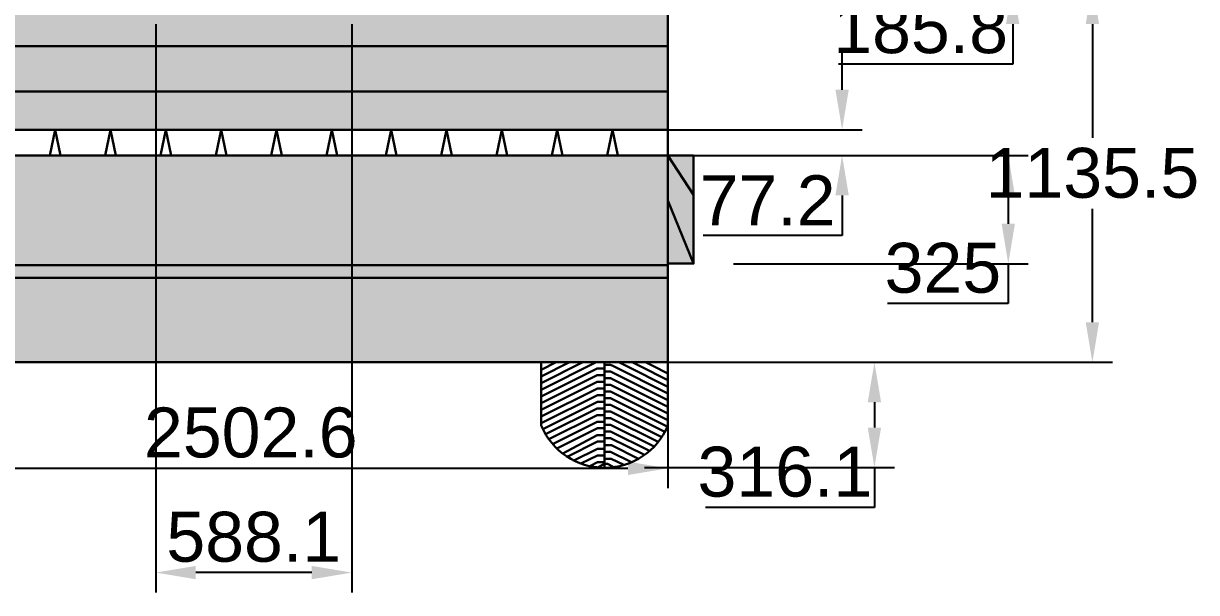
# Model space of a CAD drawing. Header units: millimetres. Extents: x 840 to 45745, y -146 to 13913.
# Drawn here: x 33546 to 37065, y 5850 to 7559 of the extents above; entities that cross this region are included whole.
import ezdxf

# ---------------------------------------------------------------- set-up
doc = ezdxf.new("R2010")
doc.units = ezdxf.units.MM
for name, color, linetype, lineweight in [('colour', 7, 'Continuous', 30), ('drawing', 7, 'Continuous', 30), ('extra adjustment', 7, 'Continuous', 30), ('New DIM', 7, 'Continuous', 30), ('tyres', 7, 'Continuous', 30)]:
    doc.layers.add(name, color=color, linetype=linetype, lineweight=lineweight)
doc.styles.get("Standard").update_dxf_attribs({"font": 'arial.ttf'})
doc.dimstyles.new('000001211E731208', dxfattribs={"dimscale": 30, "dimtxt": 5, "dimasz": 4, "dimexe": 2, "dimexo": 4, "dimgap": 1, "dimtad": 1, "dimtih": 1, "dimtoh": 1, "dimdec": 1, "dimdsep": 46, "dimtxsty": 'Standard', "dimcen": 2, "dimclrd": 1, "dimclre": 134, "dimadec": 1, "dimazin": 2, "dimtfac": 1, "dimtdec": 1, "dimtofl": 0, "dimtmove": 0, "dimatfit": 3, "dimfxl": 1, "dimtolj": 1, "dimtzin": 0, "dimarcsym": 0})

# ---------------------------------------------------------------- blocks, each defined once
blk = doc.blocks.new('*D6')
at = {"layer": 'Defpoints', "color": 0, "transparency": 16777216}
for p in [(32976.4, 6541.8), (35479, 6541.8), (32976.4, 6223.3)]:
    blk.add_point(p, dxfattribs=at)
at = {"layer": 'New DIM', "color": 134, "linetype": 'ByBlock', "lineweight": -2, "transparency": 16777216}
for p, q in [((32976.4, 6421.8), (32976.4, 6163.3)), ((35479, 6421.8), (35479, 6163.3))]:
    blk.add_line(p, q, dxfattribs=at)
at = {"layer": 'New DIM', "color": 1, "linetype": 'ByBlock', "lineweight": -2, "transparency": 16777216}
blk.add_line((35359, 6223.3), (33096.4, 6223.3), dxfattribs=at)
at = {"layer": 'New DIM', "color": 1, "transparency": 16777216}
for points in [[(33096.4, 6243.3), (33096.4, 6203.3), (32976.4, 6223.3)], [(35359, 6243.3), (35359, 6203.3), (35479, 6223.3)]]:
    blk.add_solid(points, dxfattribs=at)
at = {"layer": 'New DIM', "color": 0, "transparency": 16777216, "insert": (34227.7, 6329.9), "char_height": 150, "attachment_point": 5}
blk.add_mtext('\\A1;2502.6', dxfattribs=at)
blk = doc.blocks.new('*D47')
at = {"layer": 'Defpoints', "color": 0, "transparency": 16777216}
for p in [(33942.4, 7677.3), (34530.5, 7677.3), (33942.4, 5910.3)]:
    blk.add_point(p, dxfattribs=at)
at = {"layer": 'New DIM', "color": 134, "linetype": 'ByBlock', "lineweight": -2, "transparency": 16777216}
for p, q in [((33942.4, 7557.3), (33942.4, 5850.3)), ((34530.5, 7557.3), (34530.5, 5850.3))]:
    blk.add_line(p, q, dxfattribs=at)
at = {"layer": 'New DIM', "color": 1, "linetype": 'ByBlock', "lineweight": -2, "transparency": 16777216}
blk.add_line((34410.5, 5910.3), (34062.4, 5910.3), dxfattribs=at)
at = {"layer": 'New DIM', "color": 1, "transparency": 16777216}
for points in [[(34062.4, 5930.3), (34062.4, 5890.3), (33942.4, 5910.3)], [(34410.5, 5930.3), (34410.5, 5890.3), (34530.5, 5910.3)]]:
    blk.add_solid(points, dxfattribs=at)
at = {"layer": 'New DIM', "color": 0, "transparency": 16777216, "insert": (34236.5, 6016.9), "char_height": 150, "attachment_point": 5}
blk.add_mtext('\\A1;588.1', dxfattribs=at)
blk = doc.blocks.new('*D54')
at = {"layer": 'Defpoints', "color": 0, "transparency": 16777216}
for p in [(35288.8, 6541.8), (35288.9, 6225.7), (36098.6, 6225.7)]:
    blk.add_point(p, dxfattribs=at)
at = {"layer": 'New DIM', "color": 134, "linetype": 'ByBlock', "lineweight": -2, "transparency": 16777216}
for p, q in [((35408.8, 6541.8), (36158.6, 6541.8)), ((35408.9, 6225.7), (36158.6, 6225.7))]:
    blk.add_line(p, q, dxfattribs=at)
at = {"layer": 'New DIM', "color": 1, "linetype": 'ByBlock', "lineweight": -2, "transparency": 16777216}
for p, q in [((36098.6, 6421.8), (36098.6, 6345.7)), ((36098.6, 6225.7), (36098.6, 6105.7)), ((36098.6, 6105.7), (35591.5, 6105.7))]:
    blk.add_line(p, q, dxfattribs=at)
at = {"layer": 'New DIM', "color": 1, "transparency": 16777216}
for points in [[(36078.6, 6421.8), (36118.6, 6421.8), (36098.6, 6541.8)], [(36078.6, 6345.7), (36118.6, 6345.7), (36098.6, 6225.7)]]:
    blk.add_solid(points, dxfattribs=at)
at = {"layer": 'New DIM', "color": 0, "transparency": 16777216, "insert": (35830, 6212.3), "char_height": 150, "attachment_point": 5}
blk.add_mtext('\\A1;316.1', dxfattribs=at)
blk = doc.blocks.new('*D57')
at = {"layer": 'Defpoints', "color": 0, "transparency": 16777216}
for p in [(35478.8, 7677.3), (35478.8, 6541.8), (36752.5, 6541.8)]:
    blk.add_point(p, dxfattribs=at)
at = {"layer": 'New DIM', "color": 134, "linetype": 'ByBlock', "lineweight": -2, "transparency": 16777216}
for p, q in [((35598.8, 7677.3), (36812.5, 7677.3)), ((35598.8, 6541.8), (36812.5, 6541.8))]:
    blk.add_line(p, q, dxfattribs=at)
at = {"layer": 'New DIM', "color": 1, "linetype": 'ByBlock', "lineweight": -2, "transparency": 16777216}
for p, q in [((36752.5, 7557.3), (36752.5, 7216.1)), ((36752.5, 6661.8), (36752.5, 7002.9))]:
    blk.add_line(p, q, dxfattribs=at)
at = {"layer": 'New DIM', "color": 1, "transparency": 16777216}
for points in [[(36732.5, 7557.3), (36772.5, 7557.3), (36752.5, 7677.3)], [(36732.5, 6661.8), (36772.5, 6661.8), (36752.5, 6541.8)]]:
    blk.add_solid(points, dxfattribs=at)
at = {"layer": 'New DIM', "color": 0, "transparency": 16777216, "insert": (36752.5, 7109.5), "char_height": 150, "attachment_point": 5}
blk.add_mtext('\\A1;1135.5', dxfattribs=at)
blk = doc.blocks.new('*D58')
at = {"layer": 'Defpoints', "color": 0, "transparency": 16777216}
for p in [(35556, 7162.8), (35556, 6837.8), (36500.1, 6837.8)]:
    blk.add_point(p, dxfattribs=at)
at = {"layer": 'New DIM', "color": 134, "linetype": 'ByBlock', "lineweight": -2, "transparency": 16777216}
for p, q in [((35676, 7162.8), (36560.1, 7162.8)), ((35676, 6837.8), (36560.1, 6837.8))]:
    blk.add_line(p, q, dxfattribs=at)
at = {"layer": 'New DIM', "color": 1, "linetype": 'ByBlock', "lineweight": -2, "transparency": 16777216}
for p, q in [((36500.1, 7042.8), (36500.1, 6957.8)), ((36500.1, 6837.8), (36500.1, 6717.8)), ((36500.1, 6717.8), (36137.6, 6717.8))]:
    blk.add_line(p, q, dxfattribs=at)
at = {"layer": 'New DIM', "color": 1, "transparency": 16777216}
for points in [[(36480.1, 7042.8), (36520.1, 7042.8), (36500.1, 7162.8)], [(36480.1, 6957.8), (36520.1, 6957.8), (36500.1, 6837.8)]]:
    blk.add_solid(points, dxfattribs=at)
at = {"layer": 'New DIM', "color": 0, "transparency": 16777216, "insert": (36303.9, 6824.5), "char_height": 150, "attachment_point": 5}
blk.add_mtext('\\A1;325', dxfattribs=at)
blk = doc.blocks.new('*D59')
at = {"layer": 'Defpoints', "color": 0, "transparency": 16777216}
for p in [(35146.7, 7240), (35146.7, 7162.8), (36001.6, 7162.8)]:
    blk.add_point(p, dxfattribs=at)
at = {"layer": 'New DIM', "color": 1, "linetype": 'ByBlock', "lineweight": -2, "transparency": 16777216}
for p, q in [((36001.6, 7360), (36001.6, 7480)), ((36001.6, 7042.8), (36001.6, 6922.8)), ((36001.6, 6922.8), (35584.7, 6922.8))]:
    blk.add_line(p, q, dxfattribs=at)
at = {"layer": 'New DIM', "color": 134, "linetype": 'ByBlock', "lineweight": -2, "transparency": 16777216}
for p, q in [((35266.7, 7240), (36061.6, 7240)), ((35266.7, 7162.8), (36061.6, 7162.8))]:
    blk.add_line(p, q, dxfattribs=at)
at = {"layer": 'New DIM', "color": 1, "transparency": 16777216}
for points in [[(35981.6, 7360), (36021.6, 7360), (36001.6, 7240)], [(35981.6, 7042.8), (36021.6, 7042.8), (36001.6, 7162.8)]]:
    blk.add_solid(points, dxfattribs=at)
at = {"layer": 'New DIM', "color": 0, "transparency": 16777216, "insert": (35778.1, 7028.1), "char_height": 150, "attachment_point": 5}
blk.add_mtext('\\A1;77.2', dxfattribs=at)
blk = doc.blocks.new('*D67')
at = {"layer": 'Defpoints', "color": 0, "transparency": 16777216}
for p in [(34464.7, 7863.1), (34464.7, 7677.3), (36513.4, 7677.3)]:
    blk.add_point(p, dxfattribs=at)
at = {"layer": 'New DIM', "color": 1, "linetype": 'ByBlock', "lineweight": -2, "transparency": 16777216}
for p, q in [((36513.4, 7983.1), (36513.4, 8103.1)), ((36513.4, 7557.3), (36513.4, 7437.3)), ((36513.4, 7437.3), (35991.1, 7437.3))]:
    blk.add_line(p, q, dxfattribs=at)
at = {"layer": 'New DIM', "color": 134, "linetype": 'ByBlock', "lineweight": -2, "transparency": 16777216}
for p, q in [((34584.7, 7863.1), (36573.4, 7863.1)), ((34584.7, 7677.3), (36573.4, 7677.3))]:
    blk.add_line(p, q, dxfattribs=at)
at = {"layer": 'New DIM', "color": 1, "transparency": 16777216}
for points in [[(36493.4, 7983.1), (36533.4, 7983.1), (36513.4, 7863.1)], [(36493.4, 7557.3), (36533.4, 7557.3), (36513.4, 7677.3)]]:
    blk.add_solid(points, dxfattribs=at)
at = {"layer": 'New DIM', "color": 0, "transparency": 16777216, "insert": (36237.2, 7543.8), "char_height": 150, "attachment_point": 5}
blk.add_mtext('\\A1;185.8', dxfattribs=at)

msp = doc.modelspace()

# ---------------------------------------------------------------- hatches: boundary and pattern name
at = {"layer": 'colour', "true_color": 0x1a3a42}
h = msp.add_hatch(color=159, dxfattribs=at)
h.dxf.hatch_style = 1
h.paths.add_polyline_path([(35478.8, 7677.26), (32976.4, 7677.26), (32976.4, 7491.06), (34304.9, 7491.06), (35478.8, 7491.06)])
h = msp.add_hatch(color=159, dxfattribs=at)
h.dxf.hatch_style = 1
h.paths.add_polyline_path([(35478.8, 7491.06), (34304.9, 7491.06), (34150.3, 7491.06), (32976.4, 7491.06), (32976.4, 7355.13), (34304.9, 7355.13), (35478.8, 7355.13)])
h = msp.add_hatch(color=159, dxfattribs=at)
h.dxf.hatch_style = 1
h.paths.add_polyline_path([(35478.8, 7355.13), (34304.9, 7355.13), (34150.3, 7355.13), (32976.4, 7355.13), (32976.4, 7240.03), (34304.9, 7240.03), (35478.8, 7240.03)])
h = msp.add_hatch(color=159, dxfattribs=at)
h.dxf.hatch_style = 1
h.paths.add_polyline_path([(35478.8, 7162.83), (34150.3, 7162.83), (32976.4, 7162.83), (32976.4, 7027.26), (32976.4, 6833.11), (34304.9, 6833.11), (35478.8, 6833.11), (35478.8, 7027.26)])
h = msp.add_hatch(color=159, dxfattribs=at)
h.dxf.hatch_style = 1
h.paths.add_polyline_path([(35478.8, 6795.52), (34150.3, 6795.52), (32976.4, 6795.52), (32976.4, 6541.77), (33356.4, 6541.77), (34304.9, 6541.77), (35478.8, 6541.77)])
at = {"layer": 'extra adjustment', "true_color": 0x3b3b3b}
h = msp.add_hatch(color=250, dxfattribs=at)
h.dxf.hatch_style = 1
h.paths.add_polyline_path([(35556.04, 7163.07), (35478.8, 7163.07), (35478.8, 7162.83), (35556.04, 7044.3)])
h = msp.add_hatch(color=250, dxfattribs=at)
h.dxf.hatch_style = 1
h.paths.add_polyline_path([(35556.04, 7044.3), (35478.8, 7162.83), (35478.8, 7027.26), (35556.04, 6837.85)])
h = msp.add_hatch(color=250, dxfattribs=at)
h.dxf.hatch_style = 1
h.paths.add_polyline_path([(35478.8, 7027.26), (35478.8, 6837.85), (35556.04, 6837.85), (35556.04, 6837.85)])
h = msp.add_hatch(color=250, dxfattribs=at)
h.dxf.hatch_style = 1
h.paths.add_polyline_path([(35478.8, 6833.11), (34304.9, 6833.11), (32976.4, 6833.11), (32976.4, 6795.52), (34150.3, 6795.52), (35478.8, 6795.52)])

# ---------------------------------------------------------------- linework, layer by layer
at = {"layer": 'drawing'}
for p, q in [((35478.8, 6541.77), (35478.8, 7677.26)), ((35478.8, 7677.26), (35478.8, 7427.26)), ((32976.4, 7491.06), (34304.9, 7491.06)), ((34150.3, 7491.06), (35478.8, 7491.06)), ((32976.4, 7355.13), (34304.9, 7355.13)), ((34150.3, 7355.13), (35478.8, 7355.13)), ((32976.4, 7240.03), (34304.9, 7240.03)), ((33640.65, 7240.03), (33624.59, 7162.83)), ((33640.65, 7240.03), (33656.72, 7162.83)), ((33640.65, 7240.03), (33656.72, 7162.83)), ((33806.72, 7240.03), (33790.65, 7162.83)), ((33806.72, 7240.03), (33822.78, 7162.83)), ((33806.72, 7240.03), (33822.78, 7162.83)), ((33972.78, 7240.03), (33956.71, 7162.83)), ((33972.78, 7240.03), (33988.84, 7162.83)), ((33972.78, 7240.03), (33988.84, 7162.83)), ((34138.84, 7240.03), (34122.77, 7162.83)), ((34138.84, 7240.03), (34154.91, 7162.83)), ((34138.84, 7240.03), (34154.91, 7162.83)), ((34150.3, 7240.03), (35478.8, 7240.03)), ((34304.9, 7240.03), (34288.84, 7162.83)), ((34304.9, 7240.03), (34320.97, 7162.83)), ((34304.9, 7240.03), (34320.97, 7162.83)), ((34470.97, 7240.03), (34454.9, 7162.83)), ((34470.97, 7240.03), (34487.03, 7162.83)), ((34470.97, 7240.03), (34487.03, 7162.83)), ((34648.49, 7240.03), (34632.42, 7162.83)), ((34648.49, 7240.03), (34664.55, 7162.83)), ((34648.49, 7240.03), (34664.55, 7162.83)), ((34814.55, 7240.03), (34798.48, 7162.83)), ((34814.55, 7240.03), (34830.61, 7162.83)), ((34814.55, 7240.03), (34830.61, 7162.83)), ((34980.61, 7240.03), (34964.55, 7162.83)), ((34980.61, 7240.03), (34996.68, 7162.83)), ((34980.61, 7240.03), (34996.68, 7162.83)), ((35146.67, 7240.03), (35130.61, 7162.83)), ((35146.67, 7240.03), (35162.74, 7162.83)), ((35146.67, 7240.03), (35162.74, 7162.83)), ((35312.74, 7240.03), (35296.67, 7162.83)), ((35312.74, 7240.03), (35328.8, 7162.83)), ((35312.74, 7240.03), (35328.8, 7162.83)), ((32898.92, 7162.83), (35478.8, 7162.83)), ((34304.9, 7162.83), (32976.4, 7162.83)), ((35478.8, 7162.83), (34150.3, 7162.83)), ((35130.61, 7162.83), (35146.67, 7162.83)), ((35328.8, 7162.83), (35312.74, 7162.83)), ((35556.04, 7163.07), (35478.8, 7163.07)), ((35478.8, 7163.07), (35478.8, 6837.85)), ((35556.04, 7044.3), (35556.04, 7163.07)), ((35556.04, 6837.85), (35556.04, 7044.3)), ((35478.8, 7027.26), (35478.8, 6527.26)), ((35479.04, 6351.56), (35479.04, 6863.56)), ((32976.16, 6833.11), (34304.9, 6833.11)), ((34150.3, 6833.11), (35479.04, 6833.11)), ((35478.8, 6837.85), (35556.04, 6837.85)), ((32976.16, 6795.52), (34304.9, 6795.52)), ((34150.3, 6795.52), (35479.04, 6795.52)), ((32976.16, 6541.77), (35479.04, 6541.77)), ((34304.9, 6541.77), (32976.4, 6541.77)), ((35478.8, 6541.77), (34150.3, 6541.77)), ((35231.3, 6541.77), (35098.8, 6541.77)), ((35245.67, 6541.77), (35231.3, 6541.77)), ((35478.8, 6541.77), (35245.67, 6541.77)), ((35353.58, 6530.98), (35332.04, 6541.77)), ((35393.55, 6530.98), (35372, 6541.77)), ((35433.51, 6530.98), (35411.96, 6541.77)), ((35288.68, 6225.83), (35290.13, 6225.11))]:
    msp.add_line(p, q, dxfattribs=at)
at = {"layer": 'extra adjustment'}
for p, q in [((35479.04, 6862.99), (35478.75, 6863.56)), ((35556.04, 6837.85), (35556.04, 6837.85))]:
    msp.add_line(p, q, dxfattribs=at)
for points in [[(35556.04, 7163.07), (35478.8, 7163.07), (35478.8, 7162.83), (35556.04, 7044.3)], [(35556.04, 7044.3), (35478.8, 7162.83), (35478.8, 7027.26), (35556.04, 6837.85)], [(35478.8, 7027.26), (35478.8, 6837.85), (35556.04, 6837.85), (35556.04, 6837.85)], [(35478.8, 6833.11), (34304.9, 6833.11), (32976.4, 6833.11), (32976.4, 6795.52), (34150.3, 6795.52), (35478.8, 6795.52)]]:
    msp.add_lwpolyline(points, close=True, dxfattribs=at)
at = {"layer": 'tyres'}
for p, q in [((35098.8, 6541.77), (35098.8, 6351.56)), ((35098.8, 6351.56), (35098.8, 6541.77)), ((35144.09, 6541.77), (35098.8, 6519.1)), ((35184.05, 6541.77), (35098.81, 6499.1)), ((35224.02, 6541.77), (35098.81, 6479.1)), ((35263.98, 6541.77), (35098.82, 6459.1)), ((35267.25, 6523.4), (35098.83, 6439.1)), ((35288.81, 6523.4), (35267.13, 6523.4)), ((35288.77, 6523.42), (35288.81, 6523.4)), ((35288.92, 6225.11), (35288.8, 6541.77)), ((35288.83, 6534.2), (35288.8, 6534.19)), ((35288.8, 6534.19), (35307.22, 6534.19)), ((35288.84, 6514.2), (35288.81, 6514.19)), ((35288.84, 6514.2), (35288.81, 6514.2)), ((35288.84, 6514.2), (35307.18, 6514.2)), ((35307.18, 6514.2), (35478.77, 6428.31)), ((35313.62, 6530.98), (35307.22, 6534.19)), ((35313.62, 6530.98), (35478.78, 6448.31)), ((35353.58, 6530.98), (35478.79, 6468.31)), ((35393.55, 6530.98), (35478.79, 6488.31)), ((35433.51, 6530.98), (35478.8, 6508.31)), ((35479.04, 6541.77), (35479.04, 6351.56)), ((35267.24, 6503.39), (35098.84, 6419.1)), ((35267.23, 6483.39), (35098.84, 6399.1)), ((35288.81, 6503.39), (35267.13, 6503.39)), ((35288.82, 6483.39), (35267.14, 6483.39)), ((35288.76, 6503.42), (35288.81, 6503.39)), ((35288.76, 6483.42), (35288.82, 6483.39)), ((35288.84, 6494.2), (35288.82, 6494.19)), ((35288.82, 6494.19), (35307.2, 6494.19)), ((35307.2, 6494.19), (35478.76, 6408.31)), ((35267.31, 6463.42), (35098.85, 6379.1)), ((35267.31, 6443.42), (35098.86, 6359.1)), ((35288.74, 6443.42), (35267.06, 6443.42)), ((35288.75, 6463.42), (35267.07, 6463.42)), ((35288.74, 6443.42), (35288.84, 6443.37)), ((35288.74, 6443.42), (35288.84, 6443.42)), ((35288.75, 6463.42), (35288.83, 6463.38)), ((35288.75, 6463.42), (35288.83, 6463.42)), ((35288.85, 6474.2), (35288.82, 6474.19)), ((35288.82, 6474.19), (35307.19, 6474.19)), ((35288.86, 6454.2), (35288.83, 6454.19)), ((35288.83, 6454.19), (35307.19, 6454.19)), ((35307.19, 6474.19), (35478.76, 6388.31)), ((35307.19, 6454.19), (35478.75, 6368.31)), ((35267.32, 6423.42), (35103.4, 6341.37)), ((35288.73, 6423.42), (35267.05, 6423.42)), ((35288.73, 6423.42), (35288.84, 6423.36)), ((35288.73, 6423.42), (35288.84, 6423.42)), ((35288.87, 6434.2), (35288.84, 6434.19)), ((35288.84, 6434.19), (35307.18, 6434.19)), ((35288.88, 6414.2), (35288.85, 6414.19)), ((35288.85, 6414.19), (35307.17, 6414.19)), ((35307.17, 6414.19), (35469.98, 6332.69)), ((35307.18, 6434.19), (35478.74, 6348.31)), ((35267.2, 6403.36), (35111.89, 6325.62)), ((35267.19, 6383.35), (35121.79, 6310.57)), ((35288.85, 6403.36), (35267.17, 6403.36)), ((35288.86, 6383.35), (35267.18, 6383.35)), ((35288.72, 6383.42), (35288.86, 6383.35)), ((35288.73, 6403.42), (35288.85, 6403.36)), ((35288.88, 6394.2), (35288.85, 6394.19)), ((35288.85, 6394.19), (35307.16, 6394.19)), ((35288.89, 6374.2), (35288.86, 6374.19)), ((35288.86, 6374.19), (35307.15, 6374.19)), ((35307.15, 6374.19), (35450.05, 6302.66)), ((35307.16, 6394.19), (35460.73, 6317.32)), ((35267.19, 6363.34), (35133.14, 6296.24)), ((35267.35, 6343.42), (35146.01, 6282.68)), ((35288.7, 6343.42), (35267.02, 6343.42)), ((35288.87, 6363.34), (35267.19, 6363.34)), ((35288.7, 6343.42), (35288.87, 6343.33)), ((35288.7, 6343.42), (35288.87, 6343.42)), ((35288.71, 6363.42), (35288.87, 6363.34)), ((35288.9, 6354.2), (35288.87, 6354.19)), ((35288.9, 6354.2), (35288.87, 6354.2)), ((35288.9, 6354.2), (35307.12, 6354.2)), ((35307.12, 6354.2), (35437.88, 6288.75)), ((35267.2, 6323.32), (35163.46, 6267.68)), ((35267.37, 6303.42), (35176.95, 6258.16)), ((35288.69, 6303.42), (35267.01, 6303.42)), ((35288.88, 6323.32), (35267.2, 6323.32)), ((35288.69, 6323.42), (35288.88, 6323.32)), ((35288.69, 6303.42), (35288.89, 6303.32)), ((35288.69, 6303.42), (35288.89, 6303.42)), ((35288.91, 6334.2), (35288.88, 6334.19)), ((35288.88, 6334.19), (35307.14, 6334.19)), ((35288.91, 6314.2), (35288.89, 6314.19)), ((35288.91, 6314.2), (35288.89, 6314.2)), ((35288.91, 6314.2), (35307.1, 6314.2)), ((35307.1, 6314.2), (35408.6, 6263.4)), ((35307.14, 6334.19), (35424.12, 6275.63)), ((35267.35, 6282.12), (35196.82, 6246.82)), ((35288.71, 6282.12), (35267.03, 6282.12)), ((35288.71, 6282.12), (35288.9, 6282.03)), ((35288.71, 6282.12), (35288.9, 6282.12)), ((35288.89, 6292.91), (35309.68, 6292.91)), ((35288.9, 6273.12), (35306.7, 6273.12)), ((35306.7, 6273.12), (35369.69, 6241.59)), ((35309.68, 6292.91), (35391.05, 6252.18)), ((35267.35, 6262.33), (35218.07, 6237.66)), ((35267.35, 6241.36), (35244.53, 6229.94)), ((35288.7, 6262.33), (35267.02, 6262.33)), ((35288.7, 6241.36), (35267.02, 6241.36)), ((35288.92, 6236.62), (35268.04, 6226.17)), ((35288.7, 6262.33), (35288.91, 6262.23)), ((35288.7, 6262.33), (35288.91, 6262.33)), ((35288.7, 6241.36), (35288.91, 6241.26)), ((35288.7, 6241.36), (35288.91, 6241.36)), ((35288.9, 6252.15), (35309.05, 6252.15)), ((35288.92, 6236.62), (35298.19, 6236.62)), ((35298.19, 6236.62), (35317.27, 6227.06)), ((35309.05, 6252.15), (35346.62, 6233.34))]:
    msp.add_line(p, q, dxfattribs=at)
msp.add_arc((35288.92, 6431.25), 206.15, 202.74237, 337.25763, dxfattribs=at)

# ---------------------------------------------------------------- dimensions: what is measured, and where the dimension line sits
at = {"layer": 'New DIM'}
for base, p1, p2, picture, middle in [((36513.42, 7677.26), (34464.68, 7863.07), (34464.68, 7677.26), '*D67', (36237.24, 7543.84)), ((36752.54, 6541.77), (35478.8, 7677.26), (35478.8, 6541.77), '*D57', (36752.54, 7109.51)), ((36001.56, 7162.83), (35146.67, 7240.03), (35146.67, 7162.83), '*D59', (35778.12, 7028.13)), ((36500.07, 6837.85), (35556.04, 7162.83), (35556.04, 6837.85), '*D58', (36303.86, 6824.49)), ((36098.6, 6225.71), (35288.8, 6541.77), (35288.92, 6225.71), '*D54', (35830.04, 6212.35))]:
    dim = msp.add_linear_dim(base=base, p1=p1, p2=p2, angle=90, dimstyle='000001211E731208', dxfattribs=at)
    dim.commit()
    dim.dimension.update_dxf_attribs({"geometry": picture, "text_midpoint": middle})
for base, p1, p2, picture, middle in [((33942.4, 5910.32), (34530.54, 7677.26), (33942.4, 7677.26), '*D47', (34236.47, 6016.9)), ((32976.4, 6223.27), (35479.04, 6541.77), (32976.4, 6541.77), '*D6', (34227.72, 6329.86))]:
    dim = msp.add_linear_dim(base=base, p1=p1, p2=p2, dimstyle='000001211E731208', dxfattribs=at)
    dim.commit()
    dim.dimension.update_dxf_attribs({"geometry": picture, "text_midpoint": middle})

doc.saveas('drawing.dxf')
